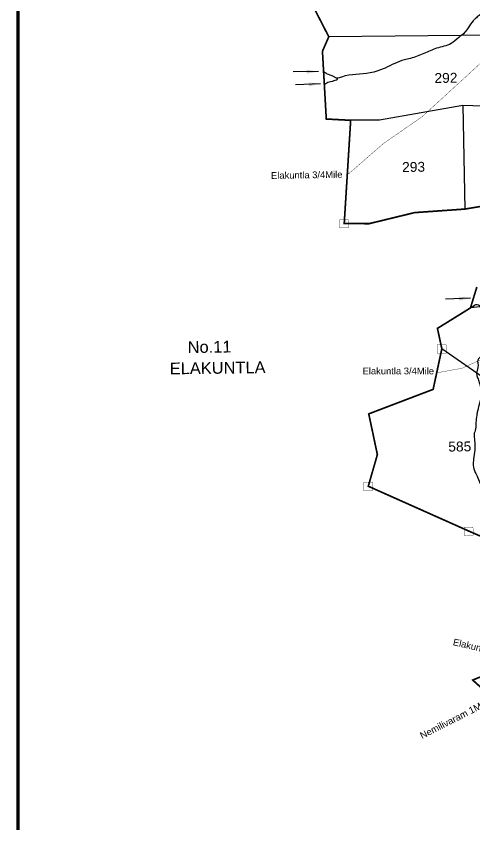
# Model space of a CAD drawing. Header units: feet. Extents: x 767600 to 777544, y 1589691 to 1604539.
# Drawn here: x 767600 to 768965, y 1595927 to 1598335 of the extents above; entities that cross this region are included whole.
import ezdxf
from ezdxf.enums import TextEntityAlignment as Align

# ---------------------------------------------------------------- set-up
doc = ezdxf.new("R2010")
doc.units = ezdxf.units.FT
doc.header["$LTSCALE"] = 15
doc.header["$MEASUREMENT"] = 0
doc.linetypes.add('ACAD_ISO02W100', pattern=[15, 12, -3])
doc.linetypes.add('HIDDEN2', pattern=[0.1875, 0.125, -0.0625])
for name, color, linetype in [('PAPER SIZE', 10, 'Continuous'), ('PLOT', 7, 'Continuous'), ('PLOT NO', 7, 'Continuous'), ('ROADS', 6, 'Continuous'), ('TANKS-STREAM', 4, 'Continuous'), ('text2', 7, 'Continuous'), ('VILLAGE BOUNDRY', 5, 'HIDDEN2'), ('VILLAGE STONES', 240, 'Continuous')]:
    doc.layers.add(name, color=color, linetype=linetype)
doc.styles.add('CANAL', font='Cambria.ttf')
doc.styles.get("Standard").update_dxf_attribs({"font": 'arial.ttf'})
doc.dimstyles.new('CRDS', dxfattribs={"dimtxt": 20, "dimasz": 35, "dimexe": 0.18, "dimexo": 0.0625, "dimgap": 0.09, "dimtad": 0, "dimtih": 1, "dimtoh": 1, "dimdec": 0, "dimzin": 2, "dimdsep": 46, "dimtxsty": 'CANAL', "dimcen": 0.09, "dimclrt": 256, "dimadec": 0, "dimazin": 0, "dimtfac": 1, "dimtdec": 0, "dimtofl": 0, "dimtmove": 0, "dimatfit": 3, "dimfxl": 1, "dimtfill": 2, "dimtfillclr": 5, "dimtolj": 1, "dimtzin": 0, "dimarcsym": 0})

msp = doc.modelspace()

# ---------------------------------------------------------------- linework, layer by layer
at = {"layer": 'PAPER SIZE', "color": 5, "const_width": 10}
msp.add_lwpolyline([(767604.7, 1603873.4), (777432.6, 1603873.4), (777432.6, 1589695.6), (767604.7, 1589695.6)], close=True, dxfattribs=at)
at = {"layer": 'PLOT'}
for points in [[(769220.4, 1598280.9), (768530.3, 1598274.1)], [(769161.9, 1598055.6), (769110.2, 1598063.2), (768929.5, 1598069.6), (768681.2, 1598025.6), (768595.4, 1598025.2)], [(768929.5, 1598069.6), (768935.7, 1597760.9)], [(769247.4, 1597667.2), (769241.6, 1597541.7), (769057.8, 1597477.5), (768952, 1597466.5)], [(769241.6, 1597541.7), (769242.7, 1597390.5), (769006.7, 1597247.4), (768866.8, 1597344.8)]]:
    msp.add_lwpolyline(points, dxfattribs=at)
at = {"layer": 'ROADS', "linetype": 'HIDDEN2', "ltscale": 10, "const_width": 1}
for points in [[(770619, 1599822), (770484, 1599835.5), (770334.3, 1599789.1), (770283.8, 1599768.3), (770113.1, 1599536.1), (769997, 1599390.6), (769877.6, 1599249.8), (769737.2, 1599120.1), (769556, 1598961.1), (769449.4, 1598854), (769398.7, 1598785.7), (769371.4, 1598737.6), (769326.4, 1598612.9), (769240.1, 1598485.9), (769108.1, 1598310.7), (768807.3, 1598035.3), (768693.3, 1597956.4), (768583.9, 1597861.2)], [(768980.8, 1597311.3), (768926.8, 1597286.8), (768850.9, 1597272.9)]]:
    msp.add_lwpolyline(points, dxfattribs=at)
at = {"layer": 'TANKS-STREAM'}
for points in [[(770069.9, 1598251.8), (770028, 1598262.5), (770012, 1598279.2), (769965.5, 1598298.9), (769943.9, 1598313.3), (769929, 1598326.6), (769925.5, 1598334.5), (769914.9, 1598370.4), (769906.9, 1598375.9), (769880.7, 1598398.1), (769873.7, 1598416.1), (769855.3, 1598445.1), (769843.7, 1598465.3), (769787.5, 1598525.7), (769747.5, 1598564.7), (769730.4, 1598574.6), (769705.3, 1598598), (769685.9, 1598614.6), (769672, 1598646), (769653.9, 1598646.9), (769637, 1598642.2), (769608.6, 1598652.3), (769583.9, 1598657), (769563.1, 1598666.8), (769543.2, 1598687.3), (769525.2, 1598693.2), (769515.1, 1598694.8), (769509.5, 1598696.9), (769487.6, 1598703.9), (769474.2, 1598706), (769457.9, 1598713), (769442.1, 1598719.5), (769421.9, 1598726.5), (769398.3, 1598734), (769381.1, 1598728.8), (769373.3, 1598728.1), (769331.6, 1598742.7), (769304.1, 1598752.4), (769299, 1598756.3), (769290.6, 1598761.2), (769276.5, 1598771.6), (769262.4, 1598779.8), (769243.8, 1598786.8), (769232.6, 1598792.8), (769222, 1598787.1), (769210.3, 1598787), (769194.6, 1598788.4), (769185.9, 1598768.2), (769189.5, 1598748.2), (769189.8, 1598728.1), (769190.2, 1598698.5), (769192.6, 1598682.9), (769193.4, 1598668.9), (769198, 1598653.3), (769200.7, 1598566.6), (769198.3, 1598542), (769186, 1598542.9), (769174.3, 1598536.6), (769125.8, 1598523.2), (769109.7, 1598515.7), (769085.8, 1598508.1), (769039.6, 1598489.7), (769026.4, 1598475), (769033.2, 1598456.8), (769027.8, 1598444.5), (769028, 1598427.7), (769027.7, 1598411), (769026.2, 1598396.4), (768994.3, 1598352.4), (768977.7, 1598337.1), (768967.2, 1598328.6), (768960, 1598321.2), (768945.2, 1598300.9), (768935.3, 1598287.4), (768917, 1598271.5), (768894.3, 1598253.9), (768850.8, 1598239.7), (768813.5, 1598224.2), (768773.4, 1598209.7), (768755.6, 1598205.6), (768697.8, 1598180.8), (768653.2, 1598166.3), (768568.1, 1598153.9), (768553.6, 1598151), (768545.8, 1598154.8), (768523.8, 1598164), (768517.1, 1598169.5)], [(768518.2, 1598133.4), (768530.9, 1598139.5), (768539.9, 1598141.4), (768548.9, 1598144.4), (768555.7, 1598148.2), (768556.9, 1598151.6)], [(768956, 1597469), (768972, 1597476.4), (768979.2, 1597473.8), (768998.8, 1597476.7), (769015.7, 1597480.1), (769047.8, 1597480.9), (769054.5, 1597481.9), (769079.8, 1597490.2), (769102.5, 1597499.5), (769120.7, 1597505.9), (769125.6, 1597502.4), (769122.2, 1597493.5), (769109, 1597475), (769084.7, 1597455.5), (769073.1, 1597422.8), (769059.3, 1597417.3), (769045.8, 1597393.5), (769007.1, 1597346.1), (768988.9, 1597338.2), (768985.5, 1597326.2), (768973.7, 1597310.4), (768974.7, 1597297), (768970.7, 1597264.7), (768973.4, 1597258.5), (768977.6, 1597244.7), (768981.8, 1597229.6), (768976.3, 1597171.4), (768972.9, 1597158.8), (768970.8, 1597146.8), (768968.4, 1597125.3), (768966.9, 1597106.1), (768962.7, 1597089.2), (768964.2, 1597071.8), (768961.4, 1597015.8), (768959.8, 1596997.9), (768966.3, 1596976.6), (768973.2, 1596962), (768992.7, 1596906.3), (768999.3, 1596881.8), (769003.9, 1596867.2), (769009, 1596851.7), (769015.5, 1596832.6), (769021.1, 1596819.3), (769037.2, 1596779.2), (769031.6, 1596764), (769031.3, 1596752.4), (769030.1, 1596746.6)]]:
    msp.add_spline(points, degree=3, dxfattribs=at)
at = {"layer": 'VILLAGE BOUNDRY', "linetype": 'ACAD_ISO02W100', "lineweight": -2, "ltscale": 0.2, "const_width": 5}
for points in [[(769156.5, 1597797.7), (768935.7, 1597760.9), (768785.5, 1597750.3), (768650.3, 1597717.4), (768576.2, 1597717.5), (768595.4, 1598025.2), (768522.8, 1598029.1), (768511.4, 1598231), (768530.3, 1598274.1), (768419.4, 1598489.7)], [(769023.6, 1596768.5), (768947, 1596801.9), (768647.8, 1596935.4), (768674.9, 1597029.6), (768649.2, 1597150.9), (768840.9, 1597223.9), (768866.8, 1597344.8), (768853.7, 1597405.5), (768952, 1597466.5), (768971, 1597528.8)], [(769020.5, 1596302.4), (768958.7, 1596358.1), (769135.4, 1596430.4)]]:
    msp.add_lwpolyline(points, dxfattribs=at)
at = {"layer": 'VILLAGE STONES', "const_width": 0.979}
for points in [[(768562.1, 1597729), (768588.6, 1597729.3), (768588.9, 1597705), (768562.4, 1597704.6)], [(768852.7, 1597356.3), (768879.2, 1597356.6), (768879.5, 1597332.2), (768853, 1597331.9)], [(768633.7, 1596946.9), (768660.2, 1596947.2), (768660.6, 1596922.9), (768634, 1596922.5)], [(768932.9, 1596813.4), (768959.5, 1596813.8), (768959.8, 1596789.4), (768933.3, 1596789.1)]]:
    msp.add_lwpolyline(points, close=True, dxfattribs=at)

# ---------------------------------------------------------------- texts
at = {"layer": 'PLOT NO'}
for s, p in [('292', (768879, 1598151.6)), ('293', (768782.7, 1597886.4)), ('585', (768920.2, 1597053.7))]:
    msp.add_text(s, height=29.37, rotation=0.7405, dxfattribs=at).set_placement(p, align=Align.MIDDLE_CENTER)
at = {"layer": 'text2'}
for s, rotation, p in [('Elakuntla 3/4Mile', 0.916, (768358.4, 1597850.8)), ('Elakuntla 1Miles', 347.1405, (768898.5, 1596462.3)), ('Nemilivaram 1Miles', 27.0891, (768808.1, 1596182.3))]:
    msp.add_text(s, height=20, rotation=rotation, dxfattribs=at).set_placement(p)
msp.add_text('Elakuntla 3/4Mile', height=20, dxfattribs=at).set_placement((768630.8, 1597268.7))
at = {"layer": 'VILLAGE STONES'}
for s, p in [('    No.11', (768056.1, 1597331.5)), ('ELAKUNTLA', (768057, 1597268.6))]:
    msp.add_text(s, height=35, rotation=0.7405, dxfattribs=at).set_placement(p)

# ---------------------------------------------------------------- leaders
at = {"layer": 'PLOT', "color": 5}
for points in [[(768499.7, 1598170.5), (768424.7, 1598169.7)], [(768506, 1598134), (768431.1, 1598130.4)], [(768952.5, 1597495.1), (768877.6, 1597493)]]:
    msp.add_leader(points, dimstyle='CRDS', override={"dimgap": 0.09, "dimtad": 0}, dxfattribs=at)

doc.saveas('drawing.dxf')
